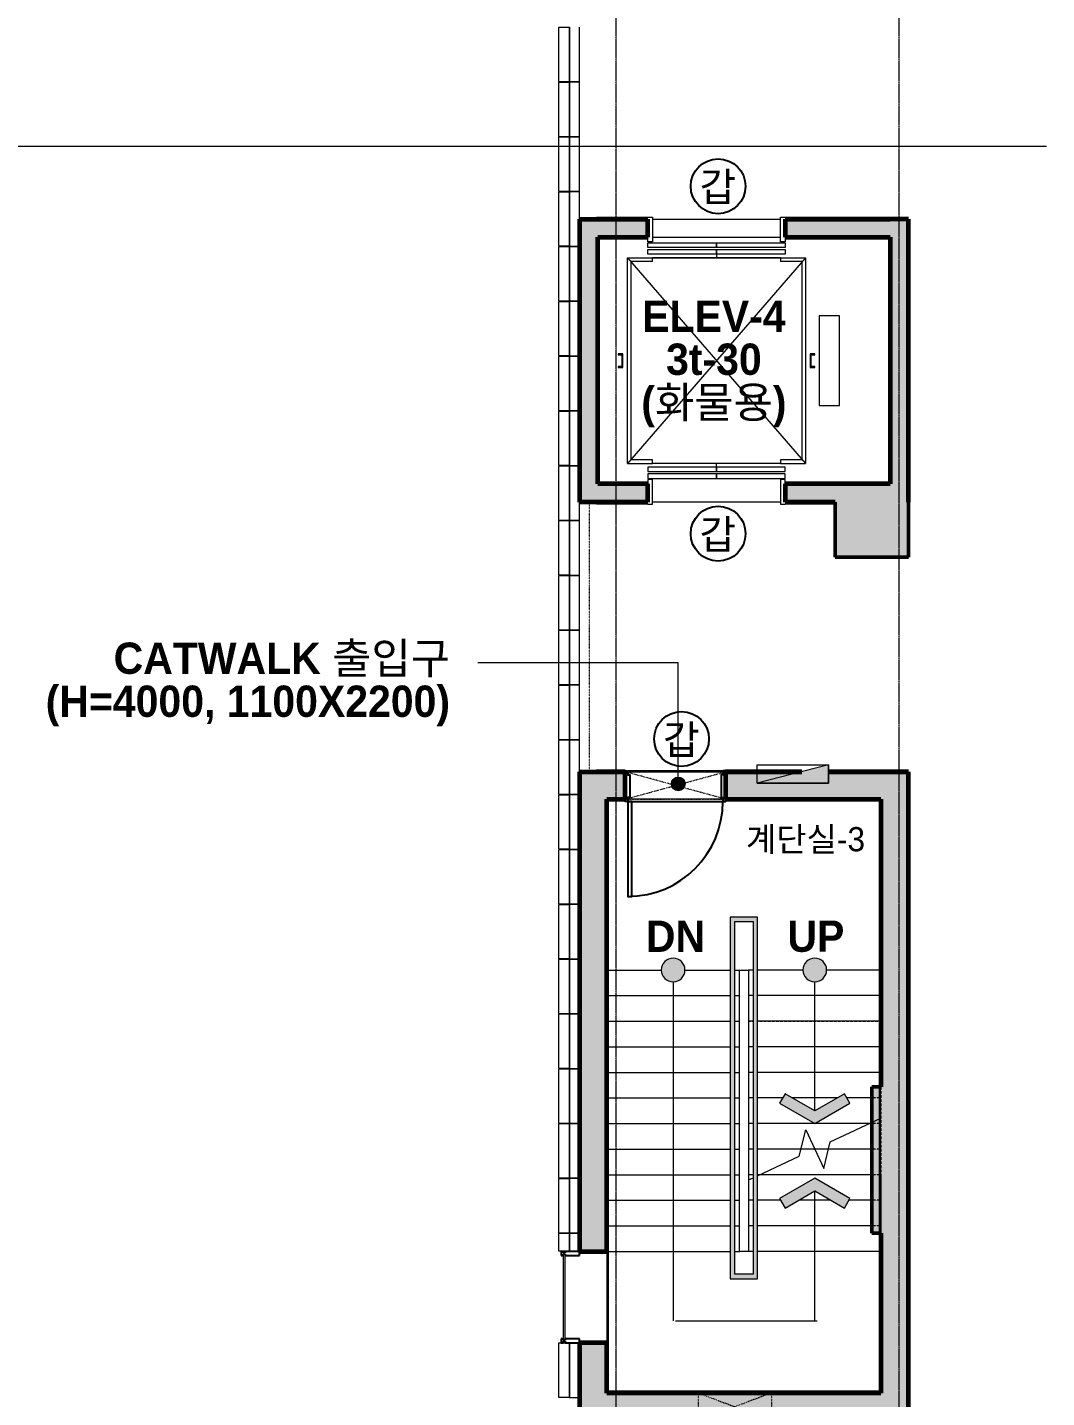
# Model space of a CAD drawing. Header units: millimetres. Extents: x 32807 to 138242, y 21317 to 92065.
# Drawn here: x 43900 to 55055, y 42966 to 57963 of the extents above; entities that cross this region are included whole.
import ezdxf

# ---------------------------------------------------------------- set-up
doc = ezdxf.new("R2010")
doc.units = ezdxf.units.MM
for name, pattern in [('_1점쇄선_1_100_', [9.6, 3.2, -3.2, 0, -3.2]), ('Grid Line', [22.225, 12.7, -3.175, 3.175, -3.175]), ('Hidden 1_5', [2.2, 1.5, -0.7]), ('Overhead', [3.96875, 2.38125, -1.5875])]:
    doc.linetypes.add(name, pattern=pattern)
doc.layers.add('02. 미장', color=3, linetype='Continuous')
doc.layers.add('03. 태정도어', color=3, linetype='Continuous')
for name, color, linetype, lineweight in [('A-ANNO-NPLT', 3, 'Continuous', 9), ('A-ANNO-SYMB', 7, 'Continuous', 25), ('A-ANNO-TEXT', 130, 'Continuous', 9), ('A-COLS', 2, 'Continuous', 50), ('A-COLS-HACH', 252, 'Continuous', 15), ('A-DETL', 3, 'Continuous', 9), ('A-DETL-P6', 6, 'Continuous', 9), ('A-DETL-PATT', 9, 'Continuous', 13), ('A-EQPM-FIXD', 4, 'Continuous', 15), ('A-FLOR', 2, 'Continuous', 13), ('A-FLOR-STRS', 4, 'Continuous', 15), ('A-GLAZ', 4, 'Continuous', 18), ('A-GLAZ-FRAM', 4, 'Continuous', 25), ('A-GLAZ-MBND', 4, 'Continuous', 15), ('A-GRID', 1, 'Continuous', 9), ('A-PLAN-OPEN', 9, '_1점쇄선_1_100_', 9), ('A-WALL', 2, 'Continuous', 60), ('A-WALL-HACH', 252, 'Continuous', 60), ('Invisible Line', 7, 'Continuous', 9)]:
    doc.layers.add(name, color=color, linetype=linetype, lineweight=lineweight)
doc.styles.add('Arial_B', font='arialbd.ttf', dxfattribs={"height": 2.130988})
doc.styles.add('돋움_7', font='Dotum.ttf', dxfattribs={"height": 302.25256})
doc.styles.add('돋움_B_1', font='', dxfattribs={"height": 342.798635})
doc.styles.get('돋움_B_1').set_extended_font_data('Dotum', bold=True)

# ---------------------------------------------------------------- blocks, each defined once
blk = doc.blocks.new('HD_소화전 - HD_소화전-3418947-지상 3층 평면도')
at = {"layer": 'A-DETL-PATT'}
blk.add_hatch(color=256, dxfattribs=at).paths.add_polyline_path([(-390, 100), (-390, -100), (390, 100), (-65, 100)], flags=0)
for p, q in [((390, 100), (-390, 100)), ((-390, 100), (-390, -100)), ((-390, -100), (390, 100)), ((-390, 100), (390, 100)), ((-390, -100), (-390, 100)), ((390, 100), (390, -100)), ((390, -100), (-390, -100))]:
    blk.add_line(p, q, dxfattribs=at)
blk = doc.blocks.new('갑종방화문 - 갑종방화문-2885359-지상 3층 평면도')
at = {"layer": 'A-ANNO-SYMB'}
blk.add_circle((0, 0), 2, dxfattribs=at)
at = {"layer": 'A-ANNO-SYMB', "lineweight": 13, "insert": (-1.357, 1.018), "char_height": 2.13099, "width": 3.42703, "attachment_point": 1, "line_spacing_factor": 0.938532, "style": 'Arial_B'}
blk.add_mtext('\\fArial|b1|i0|c129|p34|;갑', dxfattribs=at)
blk = doc.blocks.new('Rectangular Mullion - GC_45 x 200mm-6933375-지상 3층 평면도')
at = {"layer": 'A-GLAZ-FRAM'}
for p, q in [((0, 200), (-45, 200)), ((-45, 200), (-45, 180)), ((-45, 180), (-28.5, 180)), ((-28.5, 156), (-45, 156)), ((-45, 156), (-45, 0)), ((-28.5, 180), (-28.5, 156)), ((-16.5, 156), (-16.5, 180)), ((-16.5, 180), (0, 180)), ((0, 156), (-16.5, 156)), ((0, 180), (0, 200)), ((0, 0), (0, 156)), ((-45, 0), (0, 0))]:
    blk.add_line(p, q, dxfattribs=at)
blk = doc.blocks.new('Rectangular Mullion - GC_45 x 200mm-6933387-지상 3층 평면도')
at = {"layer": 'A-GLAZ-FRAM'}
for p, q in [((-45, 180), (-45, 200)), ((-45, 200), (0, 200)), ((-28.5, 180), (-45, 180)), ((-45, 0), (-45, 156)), ((-45, 156), (-28.5, 156)), ((-28.5, 156), (-28.5, 180)), ((0, 180), (-16.5, 180)), ((-16.5, 180), (-16.5, 156)), ((-16.5, 156), (0, 156)), ((0, 200), (0, 180)), ((0, 156), (0, 0)), ((0, 0), (-45, 0))]:
    blk.add_line(p, q, dxfattribs=at)
blk = doc.blocks.new('A$C28E46C1F')
at = {"layer": '03. 태정도어', "color": 4}
for p, q in [((-791, -633), (-791, -318)), ((-761, -308), (279, -308)), ((309, -633), (309, -318)), ((-761, -643), (279, -643))]:
    blk.add_line(p, q, dxfattribs=at)
for points in [[(-791, -318), (-791, -308), (-761, -308), (-761, -353), (-741, -353), (-741, -480), (-741, -598), (-761, -598), (-761, -643), (-791, -643), (-791, -633)], [(309, -318), (309, -308), (279, -308), (279, -353), (259, -353), (259, -480), (259, -598), (279, -598), (279, -643), (309, -643), (309, -633)]]:
    blk.add_lwpolyline(points, dxfattribs=at)
blk.add_lwpolyline([(-761, -643), (-761, -1683), (-716, -1683), (-716, -643)], close=True, dxfattribs=at)
blk.add_arc((-761, -643), 1040, 270, 0, dxfattribs=at)

msp = doc.modelspace()

# ---------------------------------------------------------------- hatches: boundary and pattern name
at = {"layer": 'A-ANNO-TEXT'}
h = msp.add_hatch(color=50, dxfattribs=at)
edge = h.paths.add_edge_path(flags=0)
edge.add_arc((51023.3, 49682.7), 75, 0, 360)
at = {"layer": 'A-COLS-HACH'}
for points in [[(52742.5, 52165.6), (53542.5, 52165.6), (53542.5, 52765.6), (52742.5, 52765.6)], [(53142.5, 44765.6), (53242.5, 44765.6), (53242.5, 46365.6), (53142.5, 46365.6), (53142.5, 45639.8)]]:
    msp.add_hatch(color=256, dxfattribs=at).paths.add_polyline_path(points, flags=0)
at = {"layer": 'A-DETL-PATT', "lineweight": 18}
h = msp.add_hatch(color=255, dxfattribs=at)
h.paths.add_polyline_path([(51892.5, 44265.6), (51892.5, 48225.6), (51592.5, 48225.6), (51592.5, 44265.6), (51842.5, 44265.6)], flags=0)
h.paths.add_polyline_path([(51842.5, 44315.6), (51642.5, 44315.6), (51642.5, 48175.6), (51842.5, 48175.6), (51842.5, 44415.6)], flags=0)
at = {"layer": 'A-DETL-PATT'}
for points in [[(50967.5, 47515.6), (51001.1, 47520), (51032.5, 47533), (51059.4, 47553.7), (51080.1, 47580.6), (51093.1, 47612), (51097.5, 47645.6), (51093.1, 47679.2), (51080.1, 47710.6), (51059.4, 47737.5), (51032.5, 47758.2), (51001.1, 47771.2), (50967.5, 47775.6), (50933.8, 47771.2), (50902.5, 47758.2), (50875.6, 47737.5), (50854.9, 47710.6), (50841.9, 47679.2), (50837.5, 47645.6), (50841.9, 47612), (50854.9, 47580.6), (50875.6, 47553.7), (50902.5, 47533), (50933.8, 47520)], [(52517.5, 47515.6), (52551.1, 47520), (52582.5, 47533), (52609.4, 47553.7), (52630.1, 47580.6), (52643.1, 47612), (52647.5, 47645.6), (52643.1, 47679.2), (52630.1, 47710.6), (52609.4, 47737.5), (52582.5, 47758.2), (52551.1, 47771.2), (52517.5, 47775.6), (52483.8, 47771.2), (52452.5, 47758.2), (52425.6, 47737.5), (52404.9, 47710.6), (52391.9, 47679.2), (52387.5, 47645.6), (52391.9, 47612), (52404.9, 47580.6), (52425.6, 47553.7), (52452.5, 47533), (52483.8, 47520)], [(52517.5, 45965.6), (52902.2, 46187.7), (52842.2, 46291.6), (52517.5, 46104.2), (52192.8, 46291.6), (52132.8, 46187.7), (52342.6, 46066.6)], [(52192.8, 45039.6), (52517.5, 45227), (52842.2, 45039.6), (52902.2, 45143.5), (52517.5, 45365.6), (52132.8, 45143.5)]]:
    msp.add_hatch(color=7, dxfattribs=at).paths.add_polyline_path(points, flags=0)
at = {"layer": 'A-WALL-HACH', "lineweight": 15}
h = msp.add_hatch(color=256, dxfattribs=at)
h.paths.add_polyline_path([(52342.6, 55665.6), (53342.5, 55665.6), (53342.5, 55865.6), (52192.5, 55865.6), (52192.5, 55665.6)], flags=0)
h.paths.add_polyline_path([(50692.5, 55665.6), (50692.5, 55865.6), (49942.5, 55865.6), (49942.5, 55665.6), (50142.5, 55665.6)], flags=0)
for points in [[(53542.5, 52765.6), (53542.5, 55865.6), (53342.5, 55865.6), (53342.5, 52765.6)], [(50142.5, 52965.6), (50142.5, 55665.6), (49942.5, 55665.6), (49942.5, 52965.6)], [(50242.5, 44565.6), (50242.5, 49515.6), (49942.5, 49515.6), (49942.5, 44565.6)], [(53542.5, 42715.6), (53542.5, 49515.6), (53242.5, 49515.6), (53242.5, 42715.6)], [(50242.5, 43015.6), (50242.5, 43565.6), (49942.5, 43565.6), (49942.5, 43015.6)], [(53242.5, 42715.6), (53242.5, 43015.6), (49942.5, 43015.6), (49942.5, 42715.6), (52342.6, 42715.6)]]:
    msp.add_hatch(color=256, dxfattribs=at).paths.add_polyline_path(points, flags=0)
h = msp.add_hatch(color=256, dxfattribs=at)
h.paths.add_polyline_path([(49942.5, 52765.6), (50692.5, 52765.6), (50692.5, 52965.6), (49942.5, 52965.6)], flags=0)
h.paths.add_polyline_path([(53342.5, 52765.6), (53342.5, 52965.6), (52192.5, 52965.6), (52192.5, 52765.6), (53165.5, 52765.6)], flags=0)
h = msp.add_hatch(color=256, dxfattribs=at)
h.paths.add_polyline_path([(53242.5, 49515.6), (53542.5, 49515.6), (53542.5, 49815.6), (52667.5, 49815.6), (52667.5, 49690.6), (51887.5, 49690.6), (52375, 49815.6), (51542.5, 49815.6), (51542.5, 49515.6), (52342.6, 49515.6)], flags=0)
h.paths.add_polyline_path([(49942.5, 49515.6), (50442.5, 49515.6), (50442.5, 49815.6), (49942.5, 49815.6)], flags=0)

# ---------------------------------------------------------------- linework, layer by layer
at = {"layer": '02. 미장', "color": 13}
for p, q in [((50442.5, 49515.6), (50442.5, 49500.6)), ((51542.5, 49515.6), (51542.5, 49500.6))]:
    msp.add_line(p, q, dxfattribs=at)
msp.add_lwpolyline([(51542.5, 49500.6), (53227.5, 49500.6), (53227.5, 43030.6), (50257.5, 43030.6), (50257.5, 49500.6), (50442.5, 49500.6)], dxfattribs=at)
at = {"layer": 'A-ANNO-NPLT'}
msp.add_line((41686.1, 56661.4), (55055.1, 56661.4), dxfattribs=at)
at = {"layer": 'A-ANNO-TEXT', "color": 50}
for p, q in [((51023.3, 51008.7), (48830.6, 51008.7)), ((51023.3, 49682.7), (51023.3, 51008.7))]:
    msp.add_line(p, q, dxfattribs=at)
msp.add_circle((51023.3, 49682.7), 75, dxfattribs=at)
at = {"layer": 'A-COLS'}
for p, q in [((52742.5, 52765.6), (52742.5, 52165.6)), ((53542.5, 52165.6), (53542.5, 52765.6)), ((52742.5, 52165.6), (53542.5, 52165.6)), ((53242.5, 46365.6), (53142.5, 46365.6)), ((53142.5, 46365.6), (53142.5, 44765.6)), ((53142.5, 44765.6), (53242.5, 44765.6))]:
    msp.add_line(p, q, dxfattribs=at)
at = {"layer": 'A-DETL', "color": 252}
for p, q in [((50967.5, 47515.6), (50967.5, 43805.6)), ((52517.5, 43805.6), (52517.5, 45227)), ((50992.5, 43805.6), (52542.5, 43805.6))]:
    msp.add_line(p, q, dxfattribs=at)
at = {"layer": 'A-DETL', "color": 3}
msp.add_lwpolyline([(51842.5, 44265.6), (51892.5, 44265.6), (51892.5, 48225.6), (51592.5, 48225.6), (51592.5, 44265.6), (51842.5, 44265.6)], dxfattribs=at)
msp.add_lwpolyline([(51842.5, 44415.6), (51842.5, 44315.6), (51642.5, 44315.6), (51642.5, 48175.6), (51842.5, 48175.6)], close=True, dxfattribs=at)
at = {"layer": 'A-DETL-P6', "color": 252}
msp.add_line((52517.5, 46104.2), (52517.5, 47515.6), dxfattribs=at)
at = {"layer": 'A-EQPM-FIXD', "color": 252}
for p, q in [((50677.5, 55875.6), (50627.5, 55875.6)), ((50677.5, 55845.6), (50627.5, 55845.6)), ((52199.2, 55875.6), (52257.5, 55875.6)), ((52199.2, 55845.6), (52257.5, 55845.6)), ((50677.5, 52785.6), (50627.5, 52785.6)), ((50677.5, 52755.6), (50627.5, 52755.6)), ((52199.2, 52785.6), (52257.5, 52785.6)), ((52199.2, 52755.6), (52257.5, 52755.6))]:
    msp.add_line(p, q, dxfattribs=at)
at = {"layer": 'A-EQPM-FIXD', "color": 252, "lineweight": 18}
for p, q in [((50692.5, 55885.6), (50742.5, 55885.6)), ((50742.5, 55885.6), (50742.5, 55615.6)), ((52142.5, 55615.6), (52142.5, 55885.6)), ((52142.5, 55885.6), (52192.5, 55885.6)), ((50692.5, 55615.6), (50692.5, 55665.6)), ((52192.5, 55665.6), (52192.5, 55615.6)), ((50742.5, 55615.6), (50692.5, 55615.6)), ((50692.5, 55605.6), (51442.5, 55605.6)), ((50692.5, 55555.6), (50692.5, 55605.6)), ((51442.5, 55555.6), (50692.5, 55555.6)), ((50692.5, 55530.6), (51442.5, 55530.6)), ((50692.5, 55480.6), (50692.5, 55530.6)), ((51442.5, 55605.6), (52192.5, 55605.6)), ((51442.5, 55555.6), (51442.5, 55605.6)), ((51442.5, 55605.6), (51442.5, 55555.6)), ((52192.5, 55555.6), (51442.5, 55555.6)), ((51442.5, 55530.6), (52192.5, 55530.6)), ((51442.5, 55480.6), (51442.5, 55530.6)), ((51442.5, 55530.6), (51442.5, 55480.6)), ((52192.5, 55615.6), (52142.5, 55615.6)), ((52192.5, 55605.6), (52192.5, 55555.6)), ((52192.5, 55530.6), (52192.5, 55480.6)), ((51442.5, 55480.6), (50692.5, 55480.6)), ((52192.5, 55480.6), (51442.5, 55480.6)), ((51442.5, 53150.6), (50692.5, 53150.6)), ((50692.5, 53150.6), (50692.5, 53100.6)), ((50692.5, 53100.6), (51442.5, 53100.6)), ((51442.5, 53150.6), (51442.5, 53100.6)), ((52192.5, 53150.6), (51442.5, 53150.6)), ((51442.5, 53100.6), (51442.5, 53150.6)), ((51442.5, 53100.6), (52192.5, 53100.6)), ((52192.5, 53100.6), (52192.5, 53150.6)), ((51442.5, 53075.6), (50692.5, 53075.6)), ((50692.5, 53075.6), (50692.5, 53025.6)), ((50692.5, 53025.6), (51442.5, 53025.6)), ((50742.5, 53015.6), (50692.5, 53015.6)), ((50692.5, 53015.6), (50692.5, 52965.6)), ((50742.5, 52745.6), (50742.5, 53015.6)), ((51442.5, 53075.6), (51442.5, 53025.6)), ((52192.5, 53075.6), (51442.5, 53075.6)), ((51442.5, 53025.6), (51442.5, 53075.6)), ((51442.5, 53025.6), (52192.5, 53025.6)), ((52192.5, 53015.6), (52142.5, 53015.6)), ((52142.5, 53015.6), (52142.5, 52745.6)), ((52192.5, 53025.6), (52192.5, 53075.6)), ((52192.5, 52965.6), (52192.5, 53015.6)), ((50692.5, 52745.6), (50742.5, 52745.6)), ((52142.5, 52745.6), (52192.5, 52745.6))]:
    msp.add_line(p, q, dxfattribs=at)
at = {"layer": 'A-EQPM-FIXD', "color": 252, "lineweight": 9}
for p, q in [((50467.5, 55440.6), (52417.5, 55440.6)), ((50467.5, 55440.6), (52417.5, 53190.6)), ((52417.5, 55440.6), (50467.5, 53190.6)), ((50467.5, 53190.6), (50467.5, 55440.6)), ((50742.5, 55402.6), (50505.6, 55402.6)), ((50505.6, 55402.6), (50505.6, 53228.6)), ((50742.5, 55402.6), (50742.5, 55440.6)), ((52142.5, 55440.6), (50742.5, 55440.6)), ((51442.5, 55480.6), (51442.5, 55440.6)), ((52142.5, 55440.6), (52142.5, 55402.6)), ((52379.4, 55402.6), (52142.5, 55402.6)), ((52379.4, 53228.6), (52379.4, 55402.6)), ((52417.5, 55440.6), (52417.5, 53190.6)), ((52787.5, 54807.6), (52567.5, 54807.6)), ((52567.5, 54807.6), (52567.5, 53823.6)), ((52787.5, 53823.6), (52787.5, 54807.6)), ((50417.5, 54391.8), (50366.7, 54391.8)), ((50366.7, 54391.8), (50366.7, 54379.1)), ((50366.7, 54379.1), (50404.8, 54379.1)), ((50404.8, 54379.1), (50404.8, 54252.1)), ((50417.5, 54239.4), (50417.5, 54391.8)), ((52467.5, 54391.8), (52467.5, 54239.4)), ((52518.3, 54391.8), (52467.5, 54391.8)), ((52480.2, 54252.1), (52480.2, 54379.1)), ((52480.2, 54379.1), (52518.3, 54379.1)), ((52518.3, 54379.1), (52518.3, 54391.8)), ((50404.8, 54252.1), (50366.7, 54252.1)), ((50366.7, 54252.1), (50366.7, 54239.4)), ((50366.7, 54239.4), (50417.5, 54239.4)), ((52467.5, 54239.4), (52518.3, 54239.4)), ((52518.3, 54252.1), (52480.2, 54252.1)), ((52518.3, 54239.4), (52518.3, 54252.1)), ((52567.5, 53823.6), (52787.5, 53823.6)), ((50467.5, 53190.6), (50742.5, 53190.6)), ((50742.5, 53228.6), (50505.6, 53228.6)), ((50742.5, 53190.6), (50742.5, 53228.6)), ((52142.5, 53190.6), (50742.5, 53190.6)), ((51442.5, 53150.6), (51442.5, 53190.6)), ((52142.5, 53228.6), (52142.5, 53190.6)), ((52379.4, 53228.6), (52142.5, 53228.6)), ((52142.5, 53190.6), (52417.5, 53190.6))]:
    msp.add_line(p, q, dxfattribs=at)
at = {"layer": 'A-FLOR', "color": 252}
for p, q in [((50742.5, 55865.6), (52142.5, 55865.6)), ((50742.5, 55665.6), (52142.5, 55665.6)), ((52142.5, 52765.6), (50742.5, 52765.6)), ((50492.5, 49815.6), (51492.5, 49815.6))]:
    msp.add_line(p, q, dxfattribs=at)
at = {"layer": 'A-FLOR-STRS', "color": 252, "linetype": 'Overhead', "lineweight": 9}
for p, q in [((50242.5, 49515.6), (50242.5, 47645.6)), ((53242.5, 49515.6), (50242.5, 49515.6)), ((50242.5, 49515.6), (50242.5, 47645.6)), ((53242.5, 49515.6), (50242.5, 49515.6)), ((53242.5, 47085.6), (53242.5, 49515.6)), ((53242.5, 47645.6), (53242.5, 49515.6)), ((50242.5, 47645.6), (50837.5, 47645.6)), ((50242.5, 47645.6), (50837.5, 47645.6)), ((50242.5, 47645.6), (50837.5, 47645.6)), ((50242.5, 44565.6), (50242.5, 47645.6)), ((50242.5, 44565.6), (50242.5, 47645.6)), ((50242.5, 47645.6), (50837.5, 47645.6)), ((50242.5, 47645.6), (50837.5, 47645.6)), ((51097.5, 47645.6), (51592.5, 47645.6)), ((51097.5, 47645.6), (51592.5, 47645.6)), ((51097.5, 47645.6), (51592.5, 47645.6)), ((51097.5, 47645.6), (51592.5, 47645.6)), ((51097.5, 47645.6), (51592.5, 47645.6)), ((51642.5, 47645.6), (51692.5, 47645.6)), ((51642.5, 47645.6), (51692.5, 47645.6)), ((51642.5, 47645.6), (51692.5, 47645.6)), ((51642.5, 47645.6), (51692.5, 47645.6)), ((51642.5, 47645.6), (51692.5, 47645.6)), ((51692.5, 47645.6), (51792.5, 47645.6)), ((51692.5, 47645.6), (51792.5, 47645.6)), ((51692.5, 44565.6), (51692.5, 47645.6)), ((51692.5, 44565.6), (51692.5, 47645.6)), ((51792.5, 47645.6), (51792.5, 47085.6)), ((51842.5, 47645.6), (51792.5, 47645.6)), ((51792.5, 47645.6), (51792.5, 44565.6)), ((51842.5, 47645.6), (51792.5, 47645.6)), ((51842.5, 47645.6), (51792.5, 47645.6)), ((52387.5, 47645.6), (51892.5, 47645.6)), ((52387.5, 47645.6), (51892.5, 47645.6)), ((52387.5, 47645.6), (51892.5, 47645.6)), ((53242.5, 47645.6), (52647.5, 47645.6)), ((53242.5, 47645.6), (52647.5, 47645.6)), ((53242.5, 47645.6), (52647.5, 47645.6)), ((53242.5, 47645.6), (53242.5, 44565.6)), ((50242.5, 47365.6), (51592.5, 47365.6)), ((50242.5, 47365.6), (51592.5, 47365.6)), ((50242.5, 47365.6), (51592.5, 47365.6)), ((50242.5, 47365.6), (51592.5, 47365.6)), ((50242.5, 47365.6), (51592.5, 47365.6)), ((51642.5, 47365.6), (51692.5, 47365.6)), ((51642.5, 47365.6), (51692.5, 47365.6)), ((51642.5, 47365.6), (51692.5, 47365.6)), ((51642.5, 47365.6), (51692.5, 47365.6)), ((51642.5, 47365.6), (51692.5, 47365.6)), ((51842.5, 47365.6), (51792.5, 47365.6)), ((51842.5, 47365.6), (51792.5, 47365.6)), ((51842.5, 47365.6), (51792.5, 47365.6)), ((53242.5, 47365.6), (51892.5, 47365.6)), ((53242.5, 47365.6), (51892.5, 47365.6)), ((53242.5, 47365.6), (51892.5, 47365.6)), ((50242.5, 47085.6), (51592.5, 47085.6)), ((50242.5, 47085.6), (51592.5, 47085.6)), ((50242.5, 47085.6), (51592.5, 47085.6)), ((50242.5, 47085.6), (51592.5, 47085.6)), ((50242.5, 47085.6), (51592.5, 47085.6)), ((51642.5, 47085.6), (51692.5, 47085.6)), ((51642.5, 47085.6), (51692.5, 47085.6)), ((51642.5, 47085.6), (51692.5, 47085.6)), ((51642.5, 47085.6), (51692.5, 47085.6)), ((51642.5, 47085.6), (51692.5, 47085.6)), ((51792.5, 47085.6), (51842.5, 47085.6)), ((51842.5, 47085.6), (51792.5, 47085.6)), ((51842.5, 47085.6), (51792.5, 47085.6)), ((51842.5, 47085.6), (51792.5, 47085.6)), ((51892.5, 47085.6), (53242.5, 47085.6)), ((53242.5, 47085.6), (51892.5, 47085.6)), ((53242.5, 47085.6), (51892.5, 47085.6)), ((53242.5, 47085.6), (51892.5, 47085.6)), ((50242.5, 46805.6), (51592.5, 46805.6)), ((50242.5, 46805.6), (51592.5, 46805.6)), ((50242.5, 46805.6), (51592.5, 46805.6)), ((50242.5, 46805.6), (51592.5, 46805.6)), ((50242.5, 46805.6), (51592.5, 46805.6)), ((51642.5, 46805.6), (51692.5, 46805.6)), ((51642.5, 46805.6), (51692.5, 46805.6)), ((51642.5, 46805.6), (51692.5, 46805.6)), ((51642.5, 46805.6), (51692.5, 46805.6)), ((51642.5, 46805.6), (51692.5, 46805.6)), ((51842.5, 46805.6), (51792.5, 46805.6)), ((51842.5, 46805.6), (51792.5, 46805.6)), ((51842.5, 46805.6), (51792.5, 46805.6)), ((53242.5, 46805.6), (51892.5, 46805.6)), ((53242.5, 46805.6), (51892.5, 46805.6)), ((53242.5, 46805.6), (51892.5, 46805.6)), ((50242.5, 46525.6), (51592.5, 46525.6)), ((50242.5, 46525.6), (51592.5, 46525.6)), ((50242.5, 46525.6), (51592.5, 46525.6)), ((50242.5, 46525.6), (51592.5, 46525.6)), ((50242.5, 46525.6), (51592.5, 46525.6)), ((51642.5, 46525.6), (51692.5, 46525.6)), ((51642.5, 46525.6), (51692.5, 46525.6)), ((51642.5, 46525.6), (51692.5, 46525.6)), ((51642.5, 46525.6), (51692.5, 46525.6)), ((51642.5, 46525.6), (51692.5, 46525.6)), ((51842.5, 46525.6), (51792.5, 46525.6)), ((51842.5, 46525.6), (51792.5, 46525.6)), ((51842.5, 46525.6), (51792.5, 46525.6)), ((53242.5, 46525.6), (51892.5, 46525.6)), ((53242.5, 46525.6), (51892.5, 46525.6)), ((53242.5, 46525.6), (51892.5, 46525.6)), ((50242.5, 46245.6), (51592.5, 46245.6)), ((50242.5, 46245.6), (51592.5, 46245.6)), ((50242.5, 46245.6), (51592.5, 46245.6)), ((50242.5, 46245.6), (51592.5, 46245.6)), ((50242.5, 46245.6), (51592.5, 46245.6)), ((51642.5, 46245.6), (51692.5, 46245.6)), ((51642.5, 46245.6), (51692.5, 46245.6)), ((51642.5, 46245.6), (51692.5, 46245.6)), ((51642.5, 46245.6), (51692.5, 46245.6)), ((51642.5, 46245.6), (51692.5, 46245.6)), ((51842.5, 46245.6), (51792.5, 46245.6)), ((51842.5, 46245.6), (51792.5, 46245.6)), ((51842.5, 46245.6), (51792.5, 46245.6)), ((52166.2, 46245.6), (51892.5, 46245.6)), ((52166.2, 46245.6), (51892.5, 46245.6)), ((52166.2, 46245.6), (51892.5, 46245.6)), ((52762.5, 46245.6), (52272.5, 46245.6)), ((52762.5, 46245.6), (52272.5, 46245.6)), ((52762.5, 46245.6), (52272.5, 46245.6)), ((53242.5, 46245.6), (52868.7, 46245.6)), ((53142.5, 46245.6), (52868.7, 46245.6)), ((53242.5, 46245.6), (52868.7, 46245.6)), ((50242.5, 45965.6), (51592.5, 45965.6)), ((50242.5, 45965.6), (51592.5, 45965.6)), ((50242.5, 45965.6), (51592.5, 45965.6)), ((50242.5, 45965.6), (51592.5, 45965.6)), ((50242.5, 45965.6), (51592.5, 45965.6)), ((51642.5, 45965.6), (51692.5, 45965.6)), ((51642.5, 45965.6), (51692.5, 45965.6)), ((51642.5, 45965.6), (51692.5, 45965.6)), ((51642.5, 45965.6), (51692.5, 45965.6)), ((51642.5, 45965.6), (51692.5, 45965.6)), ((51842.5, 45965.6), (51792.5, 45965.6)), ((51842.5, 45965.6), (51792.5, 45965.6)), ((51842.5, 45965.6), (51792.5, 45965.6)), ((53242.5, 45965.6), (51892.5, 45965.6)), ((53118, 45965.6), (51892.5, 45965.6)), ((53242.5, 45965.6), (51892.5, 45965.6)), ((53142.5, 45965.6), (53118, 45965.6)), ((53142.5, 45965.6), (53118, 45965.6)), ((53142.5, 45965.6), (53118, 45965.6)), ((50242.5, 45685.6), (51592.5, 45685.6)), ((50242.5, 45685.6), (51592.5, 45685.6)), ((50242.5, 45685.6), (51592.5, 45685.6)), ((50242.5, 45685.6), (51592.5, 45685.6)), ((50242.5, 45685.6), (51592.5, 45685.6)), ((51642.5, 45685.6), (51692.5, 45685.6)), ((51642.5, 45685.6), (51692.5, 45685.6)), ((51642.5, 45685.6), (51692.5, 45685.6)), ((51642.5, 45685.6), (51692.5, 45685.6)), ((51642.5, 45685.6), (51692.5, 45685.6)), ((51842.5, 45685.6), (51792.5, 45685.6)), ((51842.5, 45685.6), (51792.5, 45685.6)), ((51842.5, 45685.6), (51792.5, 45685.6)), ((53242.5, 45685.6), (51892.5, 45685.6)), ((52366.8, 45685.6), (51892.5, 45685.6)), ((53242.5, 45685.6), (51892.5, 45685.6)), ((52517.5, 45685.6), (52366.8, 45685.6)), ((52517.5, 45685.6), (52366.8, 45685.6)), ((52517.5, 45685.6), (52366.8, 45685.6)), ((52668.2, 45685.6), (52517.5, 45685.6)), ((53142.5, 45685.6), (52668.2, 45685.6)), ((53142.5, 45685.6), (52668.2, 45685.6)), ((53142.5, 45685.6), (52668.2, 45685.6)), ((50242.5, 45405.6), (51592.5, 45405.6)), ((50242.5, 45405.6), (51592.5, 45405.6)), ((50242.5, 45405.6), (51592.5, 45405.6)), ((50242.5, 45405.6), (51592.5, 45405.6)), ((50242.5, 45405.6), (51592.5, 45405.6)), ((51642.5, 45405.6), (51692.5, 45405.6)), ((51642.5, 45405.6), (51692.5, 45405.6)), ((51642.5, 45405.6), (51692.5, 45405.6)), ((51642.5, 45405.6), (51692.5, 45405.6)), ((51642.5, 45405.6), (51692.5, 45405.6)), ((51842.5, 45405.6), (51792.5, 45405.6)), ((51842.5, 45405.6), (51792.5, 45405.6)), ((51842.5, 45405.6), (51792.5, 45405.6)), ((51792.5, 45347.5), (51792.5, 44565.6)), ((53242.5, 45405.6), (51892.5, 45405.6)), ((51917, 45405.6), (51892.5, 45405.6)), ((53242.5, 45405.6), (51892.5, 45405.6)), ((53142.5, 45405.6), (51917, 45405.6)), ((53242.5, 45405.6), (51917, 45405.6)), ((53242.5, 45405.6), (51917, 45405.6)), ((53242.5, 45405.6), (53242.5, 44565.6)), ((50242.5, 45125.6), (51592.5, 45125.6)), ((50242.5, 45125.6), (51592.5, 45125.6)), ((50242.5, 45125.6), (51592.5, 45125.6)), ((50242.5, 45125.6), (51592.5, 45125.6)), ((50242.5, 45125.6), (51592.5, 45125.6)), ((51642.5, 45125.6), (51692.5, 45125.6)), ((51642.5, 45125.6), (51692.5, 45125.6)), ((51642.5, 45125.6), (51692.5, 45125.6)), ((51642.5, 45125.6), (51692.5, 45125.6)), ((51642.5, 45125.6), (51692.5, 45125.6)), ((51842.5, 45125.6), (51792.5, 45125.6)), ((51842.5, 45125.6), (51792.5, 45125.6)), ((51842.5, 45125.6), (51792.5, 45125.6)), ((51842.5, 45125.6), (51792.5, 45125.6)), ((51842.5, 45125.6), (51792.5, 45125.6)), ((52143.1, 45125.6), (51892.5, 45125.6)), ((52143.1, 45125.6), (51892.5, 45125.6)), ((52143.1, 45125.6), (51892.5, 45125.6)), ((52143.1, 45125.6), (51892.5, 45125.6)), ((52143.1, 45125.6), (51892.5, 45125.6)), ((52693.2, 45125.6), (52342.6, 45125.6)), ((52693.2, 45125.6), (52342.6, 45125.6)), ((52693.2, 45125.6), (52342.6, 45125.6)), ((52693.2, 45125.6), (52342.6, 45125.6)), ((52693.2, 45125.6), (52342.6, 45125.6)), ((53142.5, 45125.6), (52891.8, 45125.6)), ((53242.5, 45125.6), (52891.8, 45125.6)), ((53242.5, 45125.6), (52891.8, 45125.6)), ((53242.5, 45125.6), (52891.8, 45125.6)), ((53242.5, 45125.6), (52891.8, 45125.6)), ((50242.5, 44845.6), (51592.5, 44845.6)), ((50242.5, 44845.6), (51592.5, 44845.6)), ((50242.5, 44845.6), (51592.5, 44845.6)), ((50242.5, 44845.6), (51592.5, 44845.6)), ((50242.5, 44845.6), (51592.5, 44845.6)), ((51642.5, 44845.6), (51692.5, 44845.6)), ((51642.5, 44845.6), (51692.5, 44845.6)), ((51642.5, 44845.6), (51692.5, 44845.6)), ((51642.5, 44845.6), (51692.5, 44845.6)), ((51642.5, 44845.6), (51692.5, 44845.6)), ((51842.5, 44845.6), (51792.5, 44845.6)), ((51842.5, 44845.6), (51792.5, 44845.6)), ((51842.5, 44845.6), (51792.5, 44845.6)), ((51842.5, 44845.6), (51792.5, 44845.6)), ((51842.5, 44845.6), (51792.5, 44845.6)), ((53142.5, 44845.6), (51892.5, 44845.6)), ((53242.5, 44845.6), (51892.5, 44845.6)), ((53242.5, 44845.6), (51892.5, 44845.6)), ((53242.5, 44845.6), (51892.5, 44845.6)), ((53242.5, 44845.6), (51892.5, 44845.6)), ((50242.5, 44565.6), (51592.5, 44565.6)), ((50242.5, 44565.6), (50242.5, 43015.6)), ((50242.5, 44565.6), (50242.5, 43015.6)), ((50242.5, 44565.6), (51592.5, 44565.6)), ((50242.5, 44565.6), (51592.5, 44565.6)), ((50242.5, 44565.6), (51592.5, 44565.6)), ((50242.5, 44565.6), (51592.5, 44565.6)), ((51642.5, 44565.6), (51692.5, 44565.6)), ((51642.5, 44565.6), (51692.5, 44565.6)), ((51642.5, 44565.6), (51692.5, 44565.6)), ((51642.5, 44565.6), (51692.5, 44565.6)), ((51642.5, 44565.6), (51692.5, 44565.6)), ((51792.5, 44565.6), (51692.5, 44565.6)), ((51792.5, 44565.6), (51692.5, 44565.6)), ((51842.5, 44565.6), (51792.5, 44565.6)), ((51842.5, 44565.6), (51792.5, 44565.6)), ((51842.5, 44565.6), (51792.5, 44565.6)), ((51842.5, 44565.6), (51792.5, 44565.6)), ((51842.5, 44565.6), (51792.5, 44565.6)), ((53242.5, 44565.6), (51892.5, 44565.6)), ((53242.5, 44565.6), (51892.5, 44565.6)), ((53242.5, 44565.6), (51892.5, 44565.6)), ((53242.5, 44565.6), (51892.5, 44565.6)), ((53242.5, 44565.6), (51892.5, 44565.6)), ((53242.5, 43015.6), (53242.5, 44565.6)), ((53242.5, 43015.6), (53242.5, 44565.6)), ((50242.5, 43015.6), (53242.5, 43015.6)), ((50242.5, 43015.6), (53242.5, 43015.6))]:
    msp.add_line(p, q, dxfattribs=at)
at = {"layer": 'A-FLOR-STRS', "color": 252}
for p, q in [((51512.5, 49515.6), (50472.5, 49515.6)), ((50242.5, 47645.6), (50837.5, 47645.6)), ((51097.5, 47645.6), (51592.5, 47645.6)), ((51642.5, 47645.6), (51692.5, 47645.6)), ((51692.5, 47645.6), (51792.5, 47645.6)), ((51692.5, 47365.6), (51692.5, 47645.6)), ((51842.5, 47645.6), (51792.5, 47645.6)), ((51792.5, 47645.6), (51792.5, 47365.6)), ((52387.5, 47645.6), (51892.5, 47645.6)), ((53242.5, 47645.6), (52647.5, 47645.6)), ((50242.5, 47365.6), (51592.5, 47365.6)), ((51642.5, 47365.6), (51692.5, 47365.6)), ((51692.5, 47085.6), (51692.5, 47365.6)), ((51792.5, 47365.6), (51792.5, 47085.6)), ((51842.5, 47365.6), (51792.5, 47365.6)), ((53242.5, 47365.6), (51892.5, 47365.6)), ((50242.5, 47085.6), (51592.5, 47085.6)), ((51642.5, 47085.6), (51692.5, 47085.6)), ((51692.5, 46805.6), (51692.5, 47085.6)), ((51792.5, 47085.6), (51792.5, 46805.6)), ((51842.5, 47085.6), (51792.5, 47085.6)), ((53242.5, 47085.6), (51892.5, 47085.6)), ((50242.5, 46805.6), (51592.5, 46805.6)), ((51642.5, 46805.6), (51692.5, 46805.6)), ((51692.5, 46525.6), (51692.5, 46805.6)), ((51792.5, 46805.6), (51792.5, 46525.6)), ((51842.5, 46805.6), (51792.5, 46805.6)), ((53242.5, 46805.6), (51892.5, 46805.6)), ((50242.5, 46525.6), (51592.5, 46525.6)), ((51642.5, 46525.6), (51692.5, 46525.6)), ((51692.5, 46245.6), (51692.5, 46525.6)), ((51792.5, 46525.6), (51792.5, 46245.6)), ((51842.5, 46525.6), (51792.5, 46525.6)), ((53242.5, 46525.6), (51892.5, 46525.6)), ((50242.5, 46245.6), (51592.5, 46245.6)), ((51642.5, 46245.6), (51692.5, 46245.6)), ((51692.5, 45965.6), (51692.5, 46245.6)), ((51792.5, 46245.6), (51792.5, 45965.6)), ((51842.5, 46245.6), (51792.5, 46245.6)), ((52166.2, 46245.6), (51892.5, 46245.6)), ((52762.5, 46245.6), (52272.5, 46245.6)), ((53142.5, 46245.6), (52868.7, 46245.6)), ((50242.5, 45965.6), (51592.5, 45965.6)), ((51642.5, 45965.6), (51692.5, 45965.6)), ((51692.5, 45685.6), (51692.5, 45965.6)), ((51792.5, 45965.6), (51792.5, 45685.6)), ((51842.5, 45965.6), (51792.5, 45965.6)), ((53118, 45965.6), (51892.5, 45965.6)), ((52347.6, 45606.4), (52418.4, 45898)), ((52418.4, 45898), (52616.5, 45473.2)), ((52687.4, 45764.8), (53242.5, 46023.7)), ((53142.5, 45965.6), (53118, 45965.6)), ((52616.5, 45473.2), (52687.4, 45764.8)), ((50242.5, 45685.6), (51592.5, 45685.6)), ((51642.5, 45685.6), (51692.5, 45685.6)), ((51692.5, 45405.6), (51692.5, 45685.6)), ((51792.5, 45685.6), (51792.5, 45405.6)), ((51842.5, 45685.6), (51792.5, 45685.6)), ((52366.8, 45685.6), (51892.5, 45685.6)), ((51892.5, 45394.2), (52347.6, 45606.4)), ((52517.5, 45685.6), (52366.8, 45685.6)), ((52668.2, 45685.6), (52517.5, 45685.6)), ((53142.5, 45685.6), (52668.2, 45685.6)), ((50242.5, 45405.6), (51592.5, 45405.6)), ((51642.5, 45405.6), (51692.5, 45405.6)), ((51692.5, 45125.6), (51692.5, 45405.6)), ((51792.5, 45405.6), (51792.5, 45347.5)), ((51842.5, 45405.6), (51792.5, 45405.6)), ((51792.5, 45347.5), (51842.5, 45370.8)), ((51792.5, 45347.5), (51792.5, 45125.6)), ((51917, 45405.6), (51892.5, 45405.6)), ((53142.5, 45405.6), (51917, 45405.6)), ((50242.5, 45125.6), (51592.5, 45125.6)), ((51642.5, 45125.6), (51692.5, 45125.6)), ((51692.5, 44845.6), (51692.5, 45125.6)), ((51792.5, 45125.6), (51792.5, 44845.6)), ((51842.5, 45125.6), (51792.5, 45125.6)), ((52143.1, 45125.6), (51892.5, 45125.6)), ((52693.2, 45125.6), (52342.6, 45125.6)), ((53142.5, 45125.6), (52891.8, 45125.6)), ((50242.5, 44845.6), (51592.5, 44845.6)), ((51642.5, 44845.6), (51692.5, 44845.6)), ((51692.5, 44565.6), (51692.5, 44845.6)), ((51792.5, 44845.6), (51792.5, 44565.6)), ((51842.5, 44845.6), (51792.5, 44845.6)), ((53142.5, 44845.6), (51892.5, 44845.6)), ((50242.5, 44565.6), (50242.5, 43565.6)), ((50242.5, 44565.6), (51592.5, 44565.6)), ((51642.5, 44565.6), (51692.5, 44565.6)), ((51792.5, 44565.6), (51692.5, 44565.6)), ((51842.5, 44565.6), (51792.5, 44565.6)), ((53242.5, 44565.6), (51892.5, 44565.6))]:
    msp.add_line(p, q, dxfattribs=at)
at = {"layer": 'A-GLAZ', "color": 4}
for p, q in [((49832.5, 57960.7), (49712.5, 57960.7)), ((49712.5, 57960.7), (49712.5, 57370.6)), ((49832.5, 57965.6), (49832.5, 57365.6)), ((49832.5, 57370.6), (49832.5, 57960.7)), ((49942.5, 57365.6), (49942.5, 57965.6)), ((49712.5, 57370.6), (49832.5, 57370.6)), ((49832.5, 57360.7), (49712.5, 57360.7)), ((49712.5, 57360.7), (49712.5, 56770.6)), ((49832.5, 57365.6), (49832.5, 56765.6)), ((49942.5, 57365.6), (49832.5, 57365.6)), ((49832.5, 57365.6), (49942.5, 57365.6)), ((49832.5, 56770.6), (49832.5, 57360.7)), ((49942.5, 56765.6), (49942.5, 57365.6)), ((49712.5, 56770.6), (49832.5, 56770.6)), ((49832.5, 56760.7), (49712.5, 56760.7)), ((49712.5, 56760.7), (49712.5, 56170.6)), ((49832.5, 56765.6), (49832.5, 56165.6)), ((49942.5, 56765.6), (49832.5, 56765.6)), ((49832.5, 56765.6), (49942.5, 56765.6)), ((49832.5, 56170.6), (49832.5, 56760.7)), ((49942.5, 56165.6), (49942.5, 56765.6)), ((49712.5, 56170.6), (49832.5, 56170.6)), ((49832.5, 56160.7), (49712.5, 56160.7)), ((49712.5, 56160.7), (49712.5, 55570.6)), ((49832.5, 56165.6), (49832.5, 55565.6)), ((49942.5, 56165.6), (49832.5, 56165.6)), ((49832.5, 56165.6), (49942.5, 56165.6)), ((49832.5, 55570.6), (49832.5, 56160.7)), ((49942.5, 55565.6), (49942.5, 56165.6)), ((49712.5, 55570.6), (49832.5, 55570.6)), ((49832.5, 55560.7), (49712.5, 55560.7)), ((49712.5, 55560.7), (49712.5, 54970.6)), ((49832.5, 55565.6), (49832.5, 54965.6)), ((49942.5, 55565.6), (49832.5, 55565.6)), ((49832.5, 55565.6), (49942.5, 55565.6)), ((49832.5, 54970.6), (49832.5, 55560.7)), ((49942.5, 54965.6), (49942.5, 55565.6)), ((49712.5, 54970.6), (49832.5, 54970.6)), ((49832.5, 54960.7), (49712.5, 54960.7)), ((49712.5, 54960.7), (49712.5, 54370.6)), ((49832.5, 54965.6), (49832.5, 54365.6)), ((49942.5, 54965.6), (49832.5, 54965.6)), ((49832.5, 54965.6), (49942.5, 54965.6)), ((49832.5, 54370.6), (49832.5, 54960.7)), ((49942.5, 54365.6), (49942.5, 54965.6)), ((49712.5, 54370.6), (49832.5, 54370.6)), ((49832.5, 54360.7), (49712.5, 54360.7)), ((49712.5, 54360.7), (49712.5, 53770.6)), ((49832.5, 54365.6), (49832.5, 53765.6)), ((49942.5, 54365.6), (49832.5, 54365.6)), ((49832.5, 54365.6), (49942.5, 54365.6)), ((49832.5, 53770.6), (49832.5, 54360.7)), ((49942.5, 53765.6), (49942.5, 54365.6)), ((49712.5, 53770.6), (49832.5, 53770.6)), ((49832.5, 53760.7), (49712.5, 53760.7)), ((49712.5, 53760.7), (49712.5, 53170.6)), ((49832.5, 53765.6), (49832.5, 53165.6)), ((49942.5, 53765.6), (49832.5, 53765.6)), ((49832.5, 53765.6), (49942.5, 53765.6)), ((49832.5, 53170.6), (49832.5, 53760.7)), ((49942.5, 53165.6), (49942.5, 53765.6)), ((49712.5, 53170.6), (49832.5, 53170.6)), ((49832.5, 53160.7), (49712.5, 53160.7)), ((49712.5, 53160.7), (49712.5, 52570.6)), ((49832.5, 53165.6), (49832.5, 52565.6)), ((49942.5, 53165.6), (49832.5, 53165.6)), ((49832.5, 53165.6), (49942.5, 53165.6)), ((49832.5, 52570.6), (49832.5, 53160.7)), ((49942.5, 52565.6), (49942.5, 53165.6)), ((49712.5, 52570.6), (49832.5, 52570.6)), ((49832.5, 52560.7), (49712.5, 52560.7)), ((49712.5, 52560.7), (49712.5, 51970.6)), ((49832.5, 52565.6), (49942.5, 52565.6)), ((49832.5, 52565.6), (49832.5, 51965.6)), ((49942.5, 52565.6), (49832.5, 52565.6)), ((49832.5, 51970.6), (49832.5, 52560.7)), ((49942.5, 51965.6), (49942.5, 52565.6)), ((49712.5, 51970.6), (49832.5, 51970.6)), ((49832.5, 51960.7), (49712.5, 51960.7)), ((49712.5, 51960.7), (49712.5, 51370.6)), ((49832.5, 51965.6), (49832.5, 51365.6)), ((49942.5, 51965.6), (49832.5, 51965.6)), ((49832.5, 51965.6), (49942.5, 51965.6)), ((49832.5, 51370.6), (49832.5, 51960.7)), ((49942.5, 51365.6), (49942.5, 51965.6)), ((49712.5, 51370.6), (49832.5, 51370.6)), ((49832.5, 51360.7), (49712.5, 51360.7)), ((49712.5, 51360.7), (49712.5, 50770.6)), ((49832.5, 51365.6), (49832.5, 50765.6)), ((49942.5, 51365.6), (49832.5, 51365.6)), ((49832.5, 51365.6), (49942.5, 51365.6)), ((49832.5, 50770.6), (49832.5, 51360.7)), ((49942.5, 50765.6), (49942.5, 51365.6)), ((49712.5, 50770.6), (49832.5, 50770.6)), ((49832.5, 50760.7), (49712.5, 50760.7)), ((49712.5, 50760.7), (49712.5, 50170.6)), ((49832.5, 50765.6), (49832.5, 50165.6)), ((49942.5, 50765.6), (49832.5, 50765.6)), ((49832.5, 50765.6), (49942.5, 50765.6)), ((49832.5, 50170.6), (49832.5, 50760.7)), ((49942.5, 50165.6), (49942.5, 50765.6)), ((49712.5, 50170.6), (49832.5, 50170.6)), ((49832.5, 50160.7), (49712.5, 50160.7)), ((49712.5, 50160.7), (49712.5, 49570.6)), ((49832.5, 50165.6), (49832.5, 49565.6)), ((49942.5, 50165.6), (49832.5, 50165.6)), ((49832.5, 50165.6), (49942.5, 50165.6)), ((49832.5, 49570.6), (49832.5, 50160.7)), ((49942.5, 49565.6), (49942.5, 50165.6)), ((49712.5, 49570.6), (49832.5, 49570.6)), ((49832.5, 49560.7), (49712.5, 49560.7)), ((49712.5, 49560.7), (49712.5, 48970.6)), ((49832.5, 49565.6), (49832.5, 48965.6)), ((49942.5, 49565.6), (49832.5, 49565.6)), ((49832.5, 49565.6), (49942.5, 49565.6)), ((49832.5, 48970.6), (49832.5, 49560.7)), ((49942.5, 48965.6), (49942.5, 49565.6)), ((49712.5, 48970.6), (49832.5, 48970.6)), ((49832.5, 48960.7), (49712.5, 48960.7)), ((49712.5, 48960.7), (49712.5, 48370.6)), ((49832.5, 48965.6), (49832.5, 48365.6)), ((49942.5, 48965.6), (49832.5, 48965.6)), ((49832.5, 48965.6), (49942.5, 48965.6)), ((49832.5, 48370.6), (49832.5, 48960.7)), ((49942.5, 48365.6), (49942.5, 48965.6)), ((49712.5, 48370.6), (49832.5, 48370.6)), ((49832.5, 48360.7), (49712.5, 48360.7)), ((49712.5, 48360.7), (49712.5, 47770.6)), ((49832.5, 48365.6), (49832.5, 47765.6)), ((49942.5, 48365.6), (49832.5, 48365.6)), ((49832.5, 48365.6), (49942.5, 48365.6)), ((49832.5, 47770.6), (49832.5, 48360.7)), ((49942.5, 47765.6), (49942.5, 48365.6)), ((49712.5, 47770.6), (49832.5, 47770.6)), ((49832.5, 47760.7), (49712.5, 47760.7)), ((49712.5, 47760.7), (49712.5, 47170.6)), ((49832.5, 47765.6), (49832.5, 47165.6)), ((49942.5, 47765.6), (49832.5, 47765.6)), ((49832.5, 47765.6), (49942.5, 47765.6)), ((49832.5, 47170.6), (49832.5, 47760.7)), ((49942.5, 47165.6), (49942.5, 47765.6)), ((49712.5, 47170.6), (49832.5, 47170.6)), ((49832.5, 47160.7), (49712.5, 47160.7)), ((49712.5, 47160.7), (49712.5, 46570.6)), ((49832.5, 47165.6), (49832.5, 46565.6)), ((49942.5, 47165.6), (49832.5, 47165.6)), ((49832.5, 47165.6), (49942.5, 47165.6)), ((49832.5, 46570.6), (49832.5, 47160.7)), ((49942.5, 46565.6), (49942.5, 47165.6)), ((49712.5, 46570.6), (49832.5, 46570.6)), ((49832.5, 46560.7), (49712.5, 46560.7)), ((49712.5, 46560.7), (49712.5, 45970.6)), ((49832.5, 46565.6), (49942.5, 46565.6)), ((49832.5, 46565.6), (49832.5, 45965.6)), ((49942.5, 46565.6), (49832.5, 46565.6)), ((49832.5, 45970.6), (49832.5, 46560.7)), ((49942.5, 45965.6), (49942.5, 46565.6)), ((49712.5, 45970.6), (49832.5, 45970.6)), ((49832.5, 45960.7), (49712.5, 45960.7)), ((49712.5, 45960.7), (49712.5, 45370.6)), ((49832.5, 45965.6), (49832.5, 45365.6)), ((49942.5, 45965.6), (49832.5, 45965.6)), ((49832.5, 45965.6), (49942.5, 45965.6)), ((49832.5, 45370.6), (49832.5, 45960.7)), ((49942.5, 45365.6), (49942.5, 45965.6)), ((49712.5, 45370.6), (49832.5, 45370.6)), ((49832.5, 45360.7), (49712.5, 45360.7)), ((49712.5, 45360.7), (49712.5, 44770.6)), ((49832.5, 45365.6), (49832.5, 44765.6)), ((49942.5, 45365.6), (49832.5, 45365.6)), ((49832.5, 45365.6), (49942.5, 45365.6)), ((49832.5, 44770.6), (49832.5, 45360.7)), ((49942.5, 44765.6), (49942.5, 45365.6)), ((49712.5, 44770.6), (49832.5, 44770.6)), ((49832.5, 44760.7), (49712.5, 44760.7)), ((49712.5, 44760.7), (49712.5, 44570.6)), ((49832.5, 44765.6), (49832.5, 44565.6)), ((49942.5, 44765.6), (49832.5, 44765.6)), ((49832.5, 44765.6), (49942.5, 44765.6)), ((49832.5, 44570.6), (49832.5, 44760.7)), ((49942.5, 44565.6), (49942.5, 44765.6)), ((49712.5, 44570.6), (49832.5, 44570.6)), ((49832.5, 44565.6), (49942.5, 44565.6)), ((49762.5, 44537.1), (49762.5, 43594.1)), ((49786.5, 44537.1), (49762.5, 44537.1)), ((49786.5, 43594.1), (49786.5, 44537.1)), ((49832.5, 43560.7), (49712.5, 43560.7)), ((49712.5, 43560.7), (49712.5, 42970.6)), ((49762.5, 43594.1), (49786.5, 43594.1)), ((49832.5, 43565.6), (49832.5, 42965.6)), ((49942.5, 43565.6), (49832.5, 43565.6)), ((49832.5, 42970.6), (49832.5, 43560.7)), ((49942.5, 42965.6), (49942.5, 43565.6)), ((49712.5, 42970.6), (49832.5, 42970.6)), ((49832.5, 42965.6), (49942.5, 42965.6))]:
    msp.add_line(p, q, dxfattribs=at)
at = {"layer": 'A-GRID', "linetype": 'Grid Line'}
for p, q in [((50342.5, 22797.5), (50342.5, 84565.3)), ((53442.5, 22797.5), (53442.5, 84565.3))]:
    msp.add_line(p, q, dxfattribs=at)
at = {"layer": 'A-PLAN-OPEN', "color": 252}
for p, q in [((50047.5, 52765.6), (50047.5, 49815.6)), ((50442.5, 49515.6), (50442.5, 49815.6)), ((50442.5, 49515.6), (51542.5, 49815.6)), ((51542.5, 49515.6), (50442.5, 49815.6)), ((51542.5, 49815.6), (50442.5, 49815.6)), ((51542.5, 49515.6), (51542.5, 49815.6)), ((50442.5, 49515.6), (51542.5, 49515.6)), ((51242.5, 43015.6), (51242.5, 42715.6)), ((52042.5, 43015.6), (51242.5, 42715.6)), ((51242.5, 43015.6), (52042.5, 42715.6)), ((52042.5, 43015.6), (51242.5, 43015.6)), ((52042.5, 43015.6), (52042.5, 42715.6))]:
    msp.add_line(p, q, dxfattribs=at)
at = {"layer": 'A-WALL', "color": 0, "linetype": 'Hidden 1_5'}
for p, q in [((49942.5, 55865.6), (50692.5, 55865.6)), ((52192.5, 55865.6), (53342.5, 55865.6)), ((50692.5, 52765.6), (49942.5, 52765.6)), ((52742.5, 52765.6), (52192.5, 52765.6)), ((49942.5, 49815.6), (50442.5, 49815.6)), ((51542.5, 49815.6), (52375, 49815.6)), ((52667.5, 49815.6), (53542.5, 49815.6))]:
    msp.add_line(p, q, dxfattribs=at)
at = {"layer": 'A-WALL', "color": 0}
for p, q in [((49942.5, 55865.6), (49942.5, 52765.6)), ((50692.5, 55865.6), (50127.5, 55865.6)), ((50692.5, 55665.6), (50692.5, 55865.6)), ((52192.5, 55865.6), (52192.5, 55665.6)), ((53542.5, 55865.6), (52192.5, 55865.6)), ((53542.5, 52765.6), (53542.5, 55865.6)), ((50142.5, 55665.6), (50692.5, 55665.6)), ((50142.5, 52965.6), (50142.5, 55665.6)), ((52192.5, 55665.6), (53342.5, 55665.6)), ((53342.5, 55665.6), (53342.5, 52965.6)), ((50692.5, 52965.6), (50142.5, 52965.6)), ((50692.5, 52765.6), (50692.5, 52965.6)), ((53342.5, 52965.6), (52192.5, 52965.6)), ((52192.5, 52965.6), (52192.5, 52765.6)), ((50127.5, 52765.6), (50692.5, 52765.6)), ((52192.5, 52765.6), (52742.5, 52765.6)), ((49942.5, 49815.6), (49942.5, 44565.6)), ((50442.5, 49815.6), (50127.5, 49815.6)), ((50442.5, 49515.6), (50442.5, 49815.6)), ((51542.5, 49815.6), (51542.5, 49515.6)), ((52375, 49815.6), (51542.5, 49815.6)), ((53542.5, 49815.6), (52667.5, 49815.6)), ((53542.5, 42715.6), (53542.5, 49815.6)), ((50242.5, 49515.6), (50442.5, 49515.6)), ((50242.5, 44565.6), (50242.5, 49515.6)), ((51542.5, 49515.6), (53242.5, 49515.6)), ((53242.5, 49515.6), (53242.5, 46365.6)), ((53242.5, 44765.6), (53242.5, 43015.6)), ((49942.5, 44565.6), (50242.5, 44565.6)), ((50242.5, 43565.6), (49942.5, 43565.6)), ((49942.5, 43565.6), (49942.5, 42715.6)), ((50242.5, 43015.6), (50242.5, 43565.6)), ((53242.5, 43015.6), (50242.5, 43015.6))]:
    msp.add_line(p, q, dxfattribs=at)
at = {"layer": 'Invisible Line', "color": 252}
for p, q in [((52192.8, 46291.6), (52132.8, 46187.7)), ((52517.5, 46104.2), (52192.8, 46291.6)), ((52842.2, 46291.6), (52517.5, 46104.2)), ((52902.2, 46187.7), (52842.2, 46291.6)), ((52132.8, 46187.7), (52517.5, 45965.6)), ((52517.5, 45965.6), (52902.2, 46187.7)), ((52517.5, 45365.6), (52132.8, 45143.5)), ((52902.2, 45143.5), (52517.5, 45365.6)), ((52132.8, 45143.5), (52192.8, 45039.6)), ((52192.8, 45039.6), (52517.5, 45227)), ((52517.5, 45227), (52842.2, 45039.6)), ((52842.2, 45039.6), (52902.2, 45143.5))]:
    msp.add_line(p, q, dxfattribs=at)
for centre, start, end in [((50967.5, 47645.6), 0, 180), ((52517.5, 47645.6), 0, 180), ((50967.5, 47645.6), 180, 0), ((52517.5, 47645.6), 180, 0)]:
    msp.add_arc(centre, 130, start, end, dxfattribs=at)

# ---------------------------------------------------------------- block references
at = {"layer": '03. 태정도어', "color": 4}
msp.add_blockref('A$C28E46C1F', (51233.1, 50133.5), dxfattribs=at)
at = {"layer": 'A-ANNO-SYMB', "lineweight": 13, "xscale": 149.9999999999998, "yscale": 149.9999999999998, "zscale": 149.9999999999998}
for p in [(51459.9, 56224.3), (51459.9, 52421.8), (51059.9, 50174.8)]:
    msp.add_blockref('갑종방화문 - 갑종방화문-2885359-지상 3층 평면도', p, dxfattribs=at)
at = {"layer": 'A-DETL-PATT', "rotation": 180}
msp.add_blockref('HD_소화전 - HD_소화전-3418947-지상 3층 평면도', (52277.5, 49790.6), dxfattribs=at)
at = {"layer": 'A-GLAZ-MBND', "color": 252, "lineweight": 25, "rotation": 89.9999999999999}
msp.add_blockref('Rectangular Mullion - GC_45 x 200mm-6933375-지상 3층 평면도', (49942.5, 44565.6), dxfattribs=at)
at = {"layer": 'A-GLAZ-MBND', "color": 252, "lineweight": 25, "extrusion": (0, 0, -1), "rotation": 270.0000000000001}
msp.add_blockref('Rectangular Mullion - GC_45 x 200mm-6933387-지상 3층 평면도', (-49942.5, 43565.6), dxfattribs=at)

# ---------------------------------------------------------------- texts
at = {"layer": 'A-ANNO-TEXT'}
for s, insert, char_height, width, attachment_point, line_spacing_factor, style in [('ELEV-4\\P3t-30\\P(화물용)', (51413.8, 54973.7), 342.8, 2104.359, 2, 0.824269, '돋움_B_1'), ('CATWALK 출입구\\P(H=4000, 1100X2200)', (48525.8, 51230), 342.799, 5812.503, 3, 0.824269, '돋움_B_1'), ('계단실-3', (52416.1, 49209.8), 264.47, 1829.43, 2, 0.83097, '돋움_7'), ('DN', (50993, 48186.6), 342.8, 797.032, 2, 0.824269, '돋움_B_1'), ('UP', (52530.1, 48187.6), 342.8, 767.872, 2, 0.824269, '돋움_B_1')]:
    msp.add_mtext(s, dxfattribs=dict(at, insert=insert, char_height=char_height, width=width, attachment_point=attachment_point, line_spacing_factor=line_spacing_factor, style=style))

doc.saveas('drawing.dxf')
